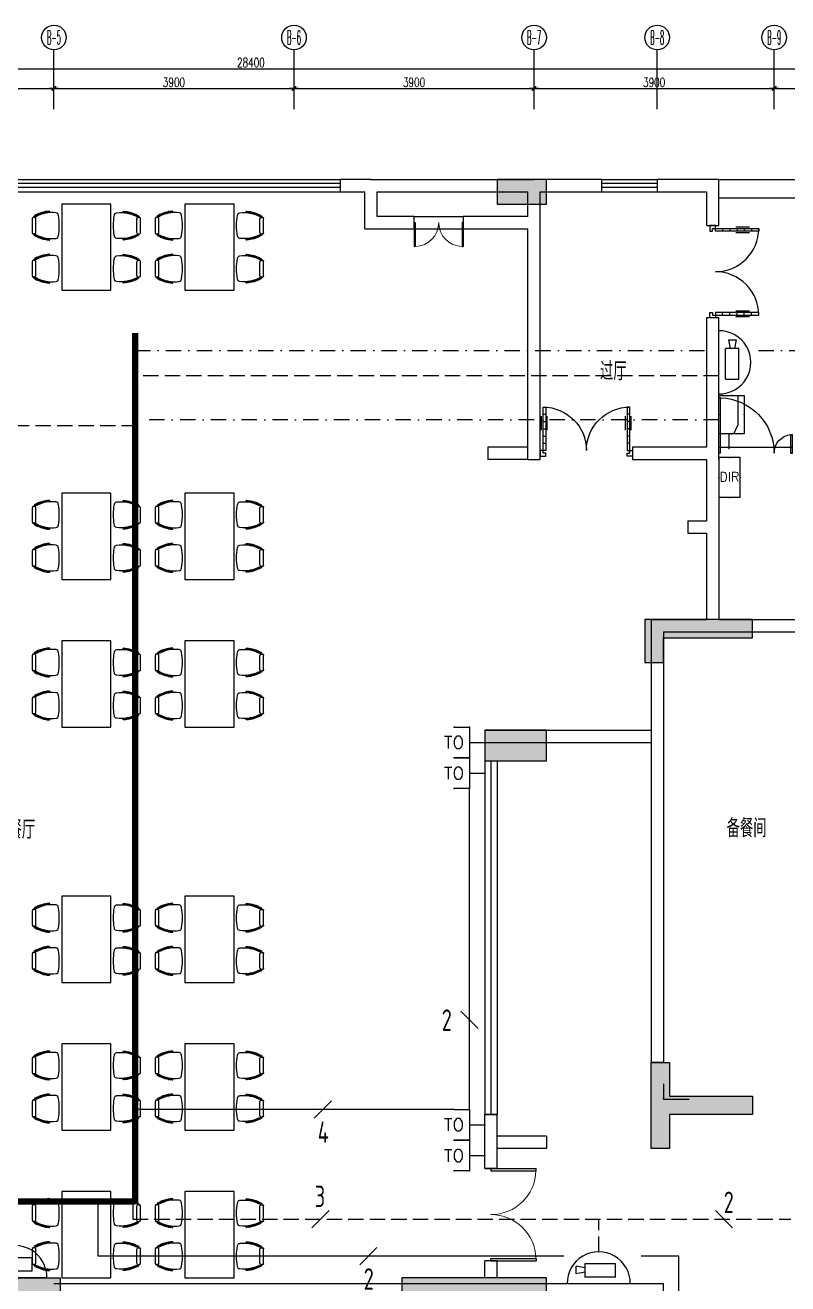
# Model space of a CAD drawing. Extents: x -41969 to 449372, y 65390 to 759577.
# Drawn here: x 76826 to 89214, y 720192 to 740650 of the extents above; entities that cross this region are included whole.
import ezdxf
from ezdxf.enums import TextEntityAlignment as Align

# ---------------------------------------------------------------- set-up
doc = ezdxf.new("R2010")
doc.units = 0
doc.header["$LTSCALE"] = 1000
doc.header["$MEASUREMENT"] = 0
doc.linetypes.add('DASH', pattern=[0.35, 0.25, -0.1])
doc.linetypes.add('DASHDOT', pattern=[1, 0.5, -0.25, 0, -0.25])
for name, color, linetype in [('0-桥架', 120, 'Continuous'), ('02', 3, 'Continuous'), ('AXIS_TEXT', 7, 'Continuous'), ('DIM-照明', 3, 'Continuous'), ('EQUIP-通讯', 241, 'Continuous'), ('IN-door', 2, 'Continuous'), ('IN-furn', 8, 'Continuous'), ('jg新结构柱', 9, 'Continuous'), ('PROMPT', 1, 'Continuous'), ('TEL_TEXT', 7, 'Continuous'), ('WALL', 7, 'Continuous'), ('WINDOW', 2, 'Continuous'), ('WINDOW_TEXT', 7, 'Continuous'), ('WIRE-照明', 120, 'Continuous'), ('安保设备SA', 241, 'Continuous'), ('室外建筑', 8, 'Continuous'), ('标注', 1, 'Continuous')]:
    doc.layers.add(name, color=color, linetype=linetype)
doc.styles.add('_TCH_AXIS', font='COMPLEX', dxfattribs={"bigfont": 'GBCBIG'})
doc.styles.add('_TEL_DIM', font='SIMPLEX', dxfattribs={"width": 0.8, "height": 3.5, "bigfont": 'HZTXT'})
doc.styles.add('COMPLEX', font='complex_.ttf')
doc.styles.add('DIM_FONT', font='SIMPLEX', dxfattribs={"width": 0.7, "bigfont": 'GBCBIG'})
doc.styles.add('SIMPLEX', font='SIMPLEX.SHX')
doc.styles.get("Standard").update_dxf_attribs({"font": 'gbenor.shx', "bigfont": 'gbcbig.shx'})
doc.dimstyles.new('DIMN', dxfattribs={"dimtxt": 300, "dimasz": 1, "dimexe": 250, "dimexo": 0, "dimgap": 150, "dimtad": 1, "dimdec": 0, "dimzin": 0, "dimdsep": 46, "dimtxsty": 'DIM_FONT', "dimblk": '_DIMX', "dimcen": 0.09, "dimclrd": 1, "dimclrt": 7, "dimadec": 0, "dimazin": 0, "dimtfac": 1, "dimtdec": 0, "dimtix": 1, "dimtmove": 2, "dimatfit": 3, "dimldrblk": '_DIMX', "dimfxl": 0, "dimtolj": 1, "dimtzin": 0, "dimarcsym": 0})

# ---------------------------------------------------------------- blocks, each defined once
blk = doc.blocks.new('A$C6BBD7E68')
at = {"color": 8}
for p, q in [((300, 507, 0), (300, 493, 0)), ((313, 512, 0), (313, 494, 0)), ((0, 396, 0), (0, 126, 0)), ((50, 404, 0), (23, 413, 0)), ((51, 405, 0), (51, 404, 0)), ((51, 405, 0), (51, 404, 0)), ((63, 387, 0), (63, 134, 0)), ((50, 117, 0), (23, 108, 0)), ((51, 117, 0), (51, 116, 0)), ((300, 27, 0), (300, 14, 0)), ((313, 26, 0), (313, 9, 0))]:
    blk.add_line(p, q, dxfattribs=at)
at = {"color": 8, "extrusion": (0, 0, -1)}
for centre, major_axis, start_param, end_param in [((355, -121, 0), (-644, 1), 1.069778, 1.488887), ((355, -121, 0), (630, 8), 4.225135, 4.636503), ((355, -121, 0), (617, 1), 4.214421, 4.83256), ((304, 512, 0), (6.36, 6.36), -0.865578, 0.785398), ((423, 447, 0), (-45, 0.2), 1.685047, 3.136993), ((18, 396, 0), (-12.7, 12.7), 5.497787, 7.378639), ((69, 405, 0), (-31.8, 31.8), 5.677885, 6.569295), ((69, 405, 0), (22.3, 22.3), 4.050841, 4.998498), ((45, 387, 0), (12.7, 12.7), -0.475343, 0.785398), ((69, 405, 0), (12.7, 12.7), 3.926991, 4.998498), ((-522, 260, 0), (1008, 1), -0.185513, 0.186583), ((18, 126, 0), (-12.7, 12.7), 3.632868, 5.497787), ((68, 116, 0), (-31.8, 31.8), 4.427088, 5.328563), ((68, 116, 0), (22.3, 22.3), 2.856292, 3.811784), ((355, 641, 0), (644, 8), 1.663707, 2.083625), ((45, 134, 0), (12.7, 12.7), 0.785398, 2.062072), ((69, 116, 0), (-12.7, 12.7), 4.42628, 5.497787), ((355, 641, 0), (-630, 4), -1.48909, -1.076914), ((355, 641, 0), (-617, 1), 4.592219, 5.210358), ((304, 9, 0), (-6.36, 6.36), 2.356194, 4.00717), ((423, 74, 0), (45, 0.2), 0.0046, 1.456546)]:
    blk.add_ellipse(centre, major_axis=major_axis, ratio=1, start_param=start_param, end_param=end_param, dxfattribs=at)
blk = doc.blocks.new('A$C0F0A5708')
at = {"layer": 'IN-furn'}
blk.add_lwpolyline([(0, 477), (1400, 477), (1400, 1277), (0, 1277)], close=True, dxfattribs=at)
at = {"layer": '02', "color": 1, "ltscale": 10, "yscale": 0.8999999999068677, "zscale": 0.8999999999068677, "rotation": 90}
for p, xscale in [((584, 1754, 0), -0.8999999999068677), ((1284, 1754, 0), -0.8999999999068677), ((584, 0, 0), 0.8999999999068677), ((1284, 0, 0), 0.8999999999068677)]:
    blk.add_blockref('A$C6BBD7E68', p, dxfattribs=dict(at, xscale=xscale))
blk = doc.blocks.new('asdsdggf54554')
at = {"layer": 'jg新结构柱'}
h = blk.add_hatch(color=256, dxfattribs=at)
h.paths.add_polyline_path([(-88250, -2243116), (-88771, -2243116), (-88771, -2243366), (-88250, -2243366)])
h.paths.add_polyline_path([(-77521, -2218066), (-77521, -2217666), (-78321, -2217666), (-78321, -2218066)])
h.paths.add_polyline_path([(-86921, -2218066), (-86921, -2217666), (-87721, -2217666), (-87721, -2218066)])
h.paths.add_polyline_path([(-86971, -2243366), (-87550, -2243366), (-87550, -2243116), (-87221, -2243116), (-87221, -2240916), (-86971, -2240916)])
h.paths.add_polyline_path([(-86921, -2235516), (-89271, -2235516), (-89271, -2235816), (-87221, -2235816), (-87221, -2237016), (-86921, -2237016)])
h.paths.add_polyline_path([(-85221, -2240666), (-85221, -2240016), (-84971, -2240016), (-84971, -2240416), (-83121, -2240416), (-83121, -2240666)])
h.paths.add_polyline_path([(-77521, -2240666), (-77521, -2240016), (-77771, -2240016), (-77771, -2240416), (-79171, -2240416), (-79171, -2240666)])
h.paths.add_polyline_path([(-77521, -2224816), (-77521, -2225466), (-77821, -2225466), (-77821, -2225116), (-79171, -2225116), (-79171, -2224816)])
h.paths.add_polyline_path([(-85321, -2224816), (-85321, -2225516), (-85021, -2225516), (-85021, -2225116), (-83571, -2225116), (-83571, -2224816)])
h.paths.add_polyline_path([(-83571, -2232566), (-83571, -2232866), (-84921, -2232866), (-84921, -2233416), (-85221, -2233416), (-85221, -2232016), (-84921, -2232016), (-84921, -2232566)])
h.paths.add_polyline_path([(-79171, -2232566), (-79171, -2232866), (-77821, -2232866), (-77821, -2233416), (-77521, -2233416), (-77521, -2232016), (-77821, -2232016), (-77821, -2232566)])
h.paths.add_polyline_path([(-76121, -2243116), (-76721, -2243116), (-76721, -2243366), (-76371, -2243366), (-76371, -2244766), (-76121, -2244766)])
h.paths.add_polyline_path([(-79221, -2244766), (-79421, -2244766), (-79421, -2243366), (-79821, -2243366), (-79821, -2243116), (-78821, -2243116), (-78821, -2243366), (-79221, -2243366)])
h.paths.add_polyline_path([(-76371, -2252166), (-76121, -2252166), (-76121, -2251916), (-76121, -2250466), (-76371, -2250466)])
h.paths.add_polyline_path([(-83096, -2245116), (-83346, -2245116), (-83346, -2245366), (-83346, -2247366), (-83096, -2247366)])
h.paths.add_polyline_path([(-79221, -2251166), (-79421, -2251166), (-79421, -2252566), (-79821, -2252566), (-79821, -2252816), (-78821, -2252816), (-78821, -2252566), (-79221, -2252566)])
h.paths.add_polyline_path([(-83121, -2251166), (-83321, -2251166), (-83321, -2252516), (-83721, -2252516), (-83721, -2252816), (-82721, -2252816), (-82721, -2252516), (-83121, -2252516)])
h.paths.add_polyline_path([(-95021, -2243416), (-95021, -2242116), (-94721, -2242116), (-94721, -2243116), (-93371, -2243116), (-93371, -2243416)])
h.paths.add_polyline_path([(-97021, -2235516), (-94821, -2235516), (-94821, -2235816), (-96721, -2235816), (-96721, -2237266), (-97021, -2237266)])
h.paths.add_polyline_path([(-96771, -2243365), (-97421, -2243365), (-97421, -2243115), (-97021, -2243115), (-97021, -2241665), (-96771, -2241665)])
h.paths.add_polyline_path([(-91171, -2247015), (-90871, -2247015), (-90871, -2245415), (-90521, -2245415), (-90521, -2245115), (-91521, -2245115), (-91521, -2245415), (-91171, -2245415)])
h.paths.add_polyline_path([(-90871, -2251166), (-91171, -2251166), (-91171, -2252516), (-91721, -2252516), (-91721, -2252816), (-90321, -2252816), (-90321, -2252516), (-90871, -2252516)])
h.paths.add_polyline_path([(-98946, -2245116), (-98696, -2245116), (-98696, -2245366), (-98696, -2247366), (-98946, -2247366)])
h.paths.add_polyline_path([(-105671, -2252166), (-105921, -2252166), (-105921, -2251916), (-105921, -2250466), (-105671, -2250466)])
h.paths.add_polyline_path([(-98721, -2251166), (-98921, -2251166), (-98921, -2252516), (-99321, -2252516), (-99321, -2252816), (-98321, -2252816), (-98321, -2252516), (-98721, -2252516)])
h.paths.add_polyline_path([(-102621, -2251166), (-102821, -2251166), (-102821, -2252566), (-103221, -2252566), (-103221, -2252816), (-102221, -2252816), (-102221, -2252566), (-102621, -2252566)])
h.paths.add_polyline_path([(-105921, -2243116), (-105321, -2243116), (-105321, -2243366), (-105671, -2243366), (-105671, -2244766), (-105921, -2244766)])
h.paths.add_polyline_path([(-102821, -2244765), (-102621, -2244765), (-102621, -2243365), (-102221, -2243365), (-102221, -2243115), (-103221, -2243115), (-103221, -2243365), (-102821, -2243365)])
h.paths.add_polyline_path([(-105121, -2236016), (-105121, -2235616), (-105921, -2235616), (-105921, -2236016)])
h.paths.add_polyline_path([(-96221, -2218066), (-96221, -2217666), (-97021, -2217666), (-97021, -2218066)])
h.paths.add_polyline_path([(-105121, -2218066), (-105121, -2217666), (-105921, -2217666), (-105921, -2218066)])
h = blk.add_hatch(color=256, dxfattribs=at)
h.paths.add_polyline_path([(-104921, -2226616), (-105921, -2226616), (-105921, -2227116), (-104921, -2227116)])
h.paths.add_polyline_path([(-96221, -2226666), (-97021, -2226666), (-97021, -2227066), (-96221, -2227066)])
h.paths.add_polyline_path([(-86921, -2226616), (-87921, -2226616), (-87921, -2227116), (-86921, -2227116)])
for points in [[(-86921, -2218066), (-86921, -2217666), (-87721, -2217666), (-87721, -2218066)], [(-85321, -2224816), (-85321, -2225516), (-85021, -2225516), (-85021, -2225116), (-83571, -2225116), (-83571, -2224816)], [(-86921, -2227116), (-86921, -2226616), (-87921, -2226616), (-87921, -2227116)], [(-83571, -2232566), (-83571, -2232866), (-84921, -2232866), (-84921, -2233416), (-85221, -2233416), (-85221, -2232016), (-84921, -2232016), (-84921, -2232566)], [(-97021, -2235516), (-94821, -2235516), (-94821, -2235816), (-96721, -2235816), (-96721, -2237266), (-97021, -2237266)], [(-86921, -2235516), (-89271, -2235516), (-89271, -2235816), (-87221, -2235816), (-87221, -2237016), (-86921, -2237016)]]:
    blk.add_lwpolyline(points, close=True, dxfattribs=at)
blk = doc.blocks.new('_AXISO')
blk.add_circle((0, 0), 0.5)
at = {"layer": 'AXIS_TEXT', "style": 'COMPLEX', "width": 1.041667}
blk.add_attdef('A', text='', height=0.56, dxfattribs=at).set_placement((-0.25, -0.28), (0.25, -0.28), align=Align.FIT)
blk = doc.blocks.new('_DIMX')
blk.add_line((-150, 0), (150, 0))
at = {"const_width": 50}
blk.add_lwpolyline([(-70, -70), (70, 70)], dxfattribs=at)
blk = doc.blocks.new('*D67')
at = {"layer": 'Defpoints', "color": 0}
for p in [(97079, -2131215), (93179, -2131549), (97079, -2131549)]:
    blk.add_point(p, dxfattribs=at)
at = {"layer": '标注', "color": 0, "lineweight": -2}
for p, q in [((93179, -2131549), (93179, -2131090)), ((97079, -2131549), (97079, -2131090))]:
    blk.add_line(p, q, dxfattribs=at)
at = {"layer": '标注', "color": 1, "lineweight": -2}
blk.add_line((93180, -2131215), (97079, -2131215), dxfattribs=at)
at = {"layer": '标注', "color": 1, "lineweight": -2, "xscale": 0.5, "yscale": 0.5, "zscale": 0.5, "rotation": 180}
blk.add_blockref('_DIMX', (93179, -2131215), dxfattribs=at)
at = {"layer": '标注', "color": 1, "lineweight": -2, "xscale": 0.5, "yscale": 0.5, "zscale": 0.5}
blk.add_blockref('_DIMX', (97079, -2131215), dxfattribs=at)
at = {"layer": '标注', "color": 7, "insert": (95129, -2131115), "char_height": 150, "attachment_point": 5, "style": 'DIM_FONT'}
blk.add_mtext('\\A1;3900', dxfattribs=at)
blk = doc.blocks.new('*D68')
at = {"layer": 'Defpoints', "color": 0}
for p in [(100979, -2131215), (97079, -2131549), (100979, -2131549)]:
    blk.add_point(p, dxfattribs=at)
at = {"layer": '标注', "color": 0, "lineweight": -2}
for p, q in [((97079, -2131549), (97079, -2131090)), ((100979, -2131549), (100979, -2131090))]:
    blk.add_line(p, q, dxfattribs=at)
at = {"layer": '标注', "color": 1, "lineweight": -2}
blk.add_line((97080, -2131215), (100979, -2131215), dxfattribs=at)
at = {"layer": '标注', "color": 1, "lineweight": -2, "xscale": 0.5, "yscale": 0.5, "zscale": 0.5, "rotation": 180}
blk.add_blockref('_DIMX', (97079, -2131215), dxfattribs=at)
at = {"layer": '标注', "color": 1, "lineweight": -2, "xscale": 0.5, "yscale": 0.5, "zscale": 0.5}
blk.add_blockref('_DIMX', (100979, -2131215), dxfattribs=at)
at = {"layer": '标注', "color": 7, "insert": (99029, -2131115), "char_height": 150, "attachment_point": 5, "style": 'DIM_FONT'}
blk.add_mtext('\\A1;3900', dxfattribs=at)
blk = doc.blocks.new('*D69')
at = {"layer": 'Defpoints', "color": 0}
for p in [(104879, -2131215), (100979, -2131549), (104879, -2131549)]:
    blk.add_point(p, dxfattribs=at)
at = {"layer": '标注', "color": 0, "lineweight": -2}
for p, q in [((100979, -2131549), (100979, -2131090)), ((104879, -2131549), (104879, -2131090))]:
    blk.add_line(p, q, dxfattribs=at)
at = {"layer": '标注', "color": 1, "lineweight": -2}
blk.add_line((100980, -2131215), (104879, -2131215), dxfattribs=at)
at = {"layer": '标注', "color": 1, "lineweight": -2, "xscale": 0.5, "yscale": 0.5, "zscale": 0.5, "rotation": 180}
blk.add_blockref('_DIMX', (100979, -2131215), dxfattribs=at)
at = {"layer": '标注', "color": 1, "lineweight": -2, "xscale": 0.5, "yscale": 0.5, "zscale": 0.5}
blk.add_blockref('_DIMX', (104879, -2131215), dxfattribs=at)
at = {"layer": '标注', "color": 7, "insert": (102929, -2131115), "char_height": 150, "attachment_point": 5, "style": 'DIM_FONT'}
blk.add_mtext('\\A1;3900', dxfattribs=at)
blk = doc.blocks.new('*D70')
at = {"layer": 'Defpoints', "color": 0}
for p in [(108779, -2131215), (104879, -2131549), (108779, -2131549)]:
    blk.add_point(p, dxfattribs=at)
at = {"layer": '标注', "color": 0, "lineweight": -2}
for p, q in [((104879, -2131549), (104879, -2131090)), ((108779, -2131549), (108779, -2131090))]:
    blk.add_line(p, q, dxfattribs=at)
at = {"layer": '标注', "color": 1, "lineweight": -2}
blk.add_line((104880, -2131215), (108779, -2131215), dxfattribs=at)
at = {"layer": '标注', "color": 1, "lineweight": -2, "xscale": 0.5, "yscale": 0.5, "zscale": 0.5, "rotation": 180}
blk.add_blockref('_DIMX', (104879, -2131215), dxfattribs=at)
at = {"layer": '标注', "color": 1, "lineweight": -2, "xscale": 0.5, "yscale": 0.5, "zscale": 0.5}
blk.add_blockref('_DIMX', (108779, -2131215), dxfattribs=at)
at = {"layer": '标注', "color": 7, "insert": (106829, -2131115), "char_height": 150, "attachment_point": 5, "style": 'DIM_FONT'}
blk.add_mtext('\\A1;3900', dxfattribs=at)
blk = doc.blocks.new('*D71')
at = {"layer": 'Defpoints', "color": 0}
for p in [(112679, -2131215), (108779, -2131549), (112679, -2131549)]:
    blk.add_point(p, dxfattribs=at)
at = {"layer": '标注', "color": 0, "lineweight": -2}
for p, q in [((108779, -2131549), (108779, -2131090)), ((112679, -2131549), (112679, -2131090))]:
    blk.add_line(p, q, dxfattribs=at)
at = {"layer": '标注', "color": 1, "lineweight": -2}
blk.add_line((108780, -2131215), (112679, -2131215), dxfattribs=at)
at = {"layer": '标注', "color": 1, "lineweight": -2, "xscale": 0.5, "yscale": 0.5, "zscale": 0.5, "rotation": 180}
blk.add_blockref('_DIMX', (108779, -2131215), dxfattribs=at)
at = {"layer": '标注', "color": 1, "lineweight": -2, "xscale": 0.5, "yscale": 0.5, "zscale": 0.5}
blk.add_blockref('_DIMX', (112679, -2131215), dxfattribs=at)
at = {"layer": '标注', "color": 7, "insert": (110729, -2131115), "char_height": 150, "attachment_point": 5, "style": 'DIM_FONT'}
blk.add_mtext('\\A1;3900', dxfattribs=at)
blk = doc.blocks.new('*D74')
at = {"layer": 'Defpoints', "color": 0}
for p in [(114479, -2130894), (86079, -2131549), (114479, -2131549)]:
    blk.add_point(p, dxfattribs=at)
at = {"layer": '标注', "color": 0, "lineweight": -2}
for p, q in [((86079, -2131549), (86079, -2130769)), ((114479, -2131549), (114479, -2130769))]:
    blk.add_line(p, q, dxfattribs=at)
at = {"layer": '标注', "color": 1, "lineweight": -2}
blk.add_line((86080, -2130894), (114479, -2130894), dxfattribs=at)
at = {"layer": '标注', "color": 1, "lineweight": -2, "xscale": 0.5, "yscale": 0.5, "zscale": 0.5, "rotation": 180}
blk.add_blockref('_DIMX', (86079, -2130894), dxfattribs=at)
at = {"layer": '标注', "color": 1, "lineweight": -2, "xscale": 0.5, "yscale": 0.5, "zscale": 0.5}
blk.add_blockref('_DIMX', (114479, -2130894), dxfattribs=at)
at = {"layer": '标注', "color": 7, "insert": (100279, -2130794), "char_height": 150, "attachment_point": 5, "style": 'DIM_FONT'}
blk.add_mtext('\\A1;28400', dxfattribs=at)
blk = doc.blocks.new('$DorLib2D$00000002')
for p, q in [((-0.5, 0), (-0.5, 0.4875)), ((-0.475, 0.4875), (-0.5, 0.4875)), ((-0.475, 0), (-0.475, 0.4875)), ((0.475, 0), (0.475, 0.4875)), ((0.475, 0.4875), (0.5, 0.4875)), ((0.5, 0), (0.5, 0.4875)), ((-0.5, 0), (-0.475, 0)), ((0.5, 0), (0.475, 0))]:
    blk.add_line(p, q)
at = {"lineweight": 13}
for centre, start, end in [((-0.4875, 0), 0, 88.53072), ((0.4875, 0), 91.46928, 180)]:
    blk.add_arc(centre, 0.4875, start, end, dxfattribs=at)
blk = doc.blocks.new('_wblk')
for p, q in [((-0.5, 0.5), (0.5, 0.5)), ((0.5, 0.1667), (-0.5, 0.1667)), ((0.5, -0.1667), (-0.5, -0.1667)), ((-0.5, -0.5), (0.5, -0.5))]:
    blk.add_line(p, q)
at = {"layer": 'WINDOW_TEXT', "style": 'SIMPLEX', "flags": 9}
blk.add_attdef('A', text='', height=1, dxfattribs=at).set_placement((0, 1.5), align=Align.MIDDLE)
blk = doc.blocks.new('_A21XRC')
for p, q in [((-0.47, -0.108334), (-0.44, -0.108334)), ((0.47, -0.108334), (0.44, -0.108334)), ((-0.485, -0.25), (-0.485, -0.4)), ((-0.47, -0.186667), (-0.44, -0.186667)), ((-0.47, -0.265), (-0.44, -0.265)), ((-0.425, -0.25), (-0.425, -0.4)), ((0.425, -0.25), (0.425, -0.4)), ((0.47, -0.186667), (0.44, -0.186667)), ((0.47, -0.265), (0.44, -0.265)), ((0.485, -0.25), (0.485, -0.4)), ((-0.47, -0.343333), (-0.44, -0.343333)), ((0.47, -0.343333), (0.44, -0.343333)), ((-0.47, -0.421666), (-0.44, -0.421666)), ((0.47, -0.421666), (0.44, -0.421666))]:
    blk.add_line(p, q)
for points in [[(-0.5, -0.03), (-0.5, 0.03), (-0.44, 0.03), (-0.44, 0), (-0.47, 0), (-0.47, -0.03)], [(0.5, -0.03), (0.5, 0.03), (0.44, 0.03), (0.44, 0), (0.47, 0), (0.47, -0.03)], [(-0.47, -0.03), (-0.47, -0.5), (-0.44, -0.5), (-0.44, -0.03)], [(0.47, -0.03), (0.47, -0.5), (0.44, -0.5), (0.44, -0.03)]]:
    blk.add_lwpolyline(points, close=True)
for centre, start, end in [((-0.47, -0.03), 270, 0), ((0.47, -0.03), 180, 270)]:
    blk.add_arc(centre, 0.47, start, end)
blk = doc.blocks.new('$DorLib2D$00000225')
at = {"color": 0}
for p, q in [((0.475, -0.001), (0.475, 0.752)), ((0.475, 0.752), (0.5, 0.752)), ((0.5, -0.001), (0.5, 0.752)), ((-0.5, 0), (-0.5, 0.252)), ((-0.475, 0.252), (-0.5, 0.252)), ((-0.475, 0), (-0.475, 0.252)), ((-0.475, 0), (-0.5, 0)), ((0.475, -0.001), (0.5, -0.001))]:
    blk.add_line(p, q, dxfattribs=at)
for centre, radius, start, end in [((0.505, -0.002), 0.755, 92.2493, 179.7238), ((-0.501, 0.003), 0.251, 359.7899, 84.0974)]:
    blk.add_arc(centre, radius, start, end, dxfattribs=at)
blk = doc.blocks.new('$equip$00001847')
for p, q in [((-0.5, 0.499), (-0.5, 0.999)), ((0.5, 0.999), (0.5, 0.499)), ((0.5, 0.499), (-0.5, 0.499)), ((0, 0.5), (0, 0))]:
    blk.add_line(p, q)
for p in [(-0.5, 0.999), (0.5, 0.999), (-0.5, 0.499), (0.5, 0.499), (0, 0)]:
    blk.add_point(p)
at = {"color": 7, "style": '_TEL_DIM'}
blk.add_attdef('$TEXT$', text='', height=0.4, dxfattribs=at).set_placement((0, 0.999), align=Align.MIDDLE_CENTER)
at = {"color": 7, "style": '_TEL_DIM', "flags": 1}
blk.add_attdef('A', text='', height=0.00002, dxfattribs=at).set_placement((0, 0), align=Align.MIDDLE_CENTER)
blk = doc.blocks.new('A$C59FF3FA0')
at = {"layer": '安保设备SA'}
for p, q in [((0, 724), (1426, 724)), ((334, 575), (334, 273)), ((334, 575), (1024, 575)), ((1024, 273), (1024, 575)), ((1024, 461), (1224, 500)), ((1024, 361), (1224, 322)), ((1224, 500), (1224, 322)), ((334, 273), (1024, 273))]:
    blk.add_line(p, q, dxfattribs=at)
blk.add_ellipse((713, 713), major_axis=(-713, 11), ratio=1, start_param=0.00047, end_param=3.17192, dxfattribs=at)
blk = doc.blocks.new('$equip$00001889')
for p, q in [((-0.65, 0.35), (-0.65, -0.35)), ((0.65, 0.35), (-0.65, 0.35)), ((0.65, 0.35), (0.65, -0.35)), ((-0.65, -0.35), (0.65, -0.35))]:
    blk.add_line(p, q)
for p in [(-0.65, 0), (0, 0.35), (0.65, 0), (0, -0.35)]:
    blk.add_point(p)
at = {"color": 7, "style": '_TEL_DIM'}
blk.add_attdef('$TEXT$', text='', height=0.3, dxfattribs=at).set_placement((-0.02, -0.003), align=Align.MIDDLE_CENTER)
at = {"color": 7, "style": '_TEL_DIM', "flags": 1}
blk.add_attdef('A', text='', height=0.00002, dxfattribs=at).set_placement((0, 0), align=Align.MIDDLE_CENTER)
blk = doc.blocks.new('$TelecSys$00000095')
blk.add_line((0.4, 0.4), (-0.4, -0.4))
at = {"width": 0.8}
blk.add_attdef('N', text='', height=1, dxfattribs=at).set_placement((-0.017, 1.056), align=Align.MIDDLE)
blk = doc.blocks.new('$equip$00001876')
at = {"color": 0, "linetype": 'Continuous'}
blk.add_lwpolyline([(-0.625, 0.415), (0.625, 0.415), (0.625, -0.415), (-0.625, -0.415)], close=True, dxfattribs=at)
blk.add_lwpolyline([(0.625, 0.075), (0.325, 0.215), (-0.625, 0.215)], dxfattribs=at)
for p in [(0, 0.415), (-0.625, 0), (0.625, 0), (0, -0.415)]:
    blk.add_point(p)
at = {"layer": 'TEL_TEXT', "style": '_TEL_DIM', "flags": 1}
blk.add_attdef('A', text='', height=0.00002, dxfattribs=at).set_placement((0, 0), align=Align.MIDDLE_CENTER)
blk = doc.blocks.new('A$C1C350876')
at = {"layer": '标注', "color": 1}
for p, q in [((-2775.4, 25529.8), (-2775.4, 26492.7)), ((1124.6, 25529.8), (1124.6, 26492.7)), ((5024.6, 25529.8), (5024.6, 26492.7)), ((7024.6, 25529.8), (7024.6, 26492.7)), ((8924.6, 25529.8), (8924.6, 26492.7))]:
    blk.add_line(p, q, dxfattribs=at)
ref = blk.add_blockref('_AXISO', (-2775.4, 26692.7), dxfattribs=dict(at, xscale=400, yscale=400, zscale=400))
ref.add_attrib('A', 'B-5', dxfattribs={"layer": 'AXIS_TEXT', "height": 226.27, "style": '_TCH_AXIS', "width": 0.33871}).set_placement((-2888.5, 26579.6), (-2662.2, 26579.6), align=Align.FIT)
ref = blk.add_blockref('_AXISO', (1124.6, 26692.7), dxfattribs=dict(at, xscale=400, yscale=400, zscale=400))
ref.add_attrib('A', 'B-6', dxfattribs={"layer": 'AXIS_TEXT', "height": 226.27, "style": '_TCH_AXIS', "width": 0.33871}).set_placement((1011.5, 26579.6), (1237.8, 26579.6), align=Align.FIT)
ref = blk.add_blockref('_AXISO', (5024.6, 26692.7), dxfattribs=dict(at, xscale=400, yscale=400, zscale=400))
ref.add_attrib('A', 'B-7', dxfattribs={"layer": 'AXIS_TEXT', "height": 226.27, "style": '_TCH_AXIS', "width": 0.33871}).set_placement((4911.5, 26579.6), (5137.8, 26579.6), align=Align.FIT)
ref = blk.add_blockref('_AXISO', (7024.6, 26692.7), dxfattribs=dict(at, xscale=400, yscale=400, zscale=400))
ref.add_attrib('A', 'B-8', dxfattribs={"layer": 'AXIS_TEXT', "height": 226.27, "style": '_TCH_AXIS', "width": 0.33871}).set_placement((6911.5, 26579.6), (7137.8, 26579.6), align=Align.FIT)
ref = blk.add_blockref('_AXISO', (8924.6, 26692.7), dxfattribs=dict(at, xscale=400, yscale=400, zscale=400))
ref.add_attrib('A', 'B-9', dxfattribs={"layer": 'AXIS_TEXT', "height": 226.27, "style": '_TCH_AXIS', "width": 0.33871}).set_placement((8811.5, 26579.6), (9037.8, 26579.6), align=Align.FIT)
for p1, p2, distance, picture, middle in [((-13775.4, 25529.8), (14624.6, 25529.8), 654.9, '*D74', (424.6, 26284.7)), ((-6675.4, 25529.8), (-2775.4, 25529.8), 333.8, '*D67', (-4725.4, 25963.6)), ((-2775.4, 25529.8), (1124.6, 25529.8), 333.8, '*D68', (-825.4, 25963.6)), ((1124.6, 25529.8), (5024.6, 25529.8), 333.8, '*D69', (3074.6, 25963.6)), ((5024.6, 25529.8), (8924.6, 25529.8), 333.8, '*D70', (6974.6, 25963.6)), ((8924.6, 25529.8), (12824.6, 25529.8), 333.8, '*D71', (10874.6, 25963.6))]:
    dim = blk.add_aligned_dim(p1=p1, p2=p2, distance=distance, dimstyle='DIMN', override={"dimscale": 0.5, "dimgap": 50}, dxfattribs=at)
    dim.commit()
    dim.dimension.update_dxf_attribs({"geometry": picture, "text_midpoint": middle, "insert": (-99854.4, 2157078.9)})

msp = doc.modelspace()

# ---------------------------------------------------------------- linework, layer by layer
at = {"layer": '0-桥架', "const_width": 100}
for points in [[(78610.9, 721510), (78610.9, 735644)], [(78610.9, 721529.1), (72774.5, 721529.1)]]:
    msp.add_lwpolyline(points, dxfattribs=at)
at = {"layer": 'IN-door'}
msp.add_line((88092.3, 733792.2), (89292.3, 733792.2), dxfattribs=at)
at = {"layer": 'jg新结构柱'}
msp.add_lwpolyline([(85292.3, 728692.2), (85292.3, 729192.2), (84292.3, 729192.2), (84292.3, 728692.2)], close=True, dxfattribs=at)
at = {"layer": 'PROMPT'}
msp.add_line((85092.3, 738042.2), (85092.3, 738042.2), dxfattribs=at)
msp.add_line((85092.3, 738042.2), (85092.3, 738042.2), dxfattribs=at)
msp.add_lwpolyline([(85092.3, 738042.2), (85092.3, 738042.2), (85092.3, 738042.2), (85092.3, 738042.2)], close=True, dxfattribs=at)
at = {"layer": 'WALL'}
for p, q in [((82442.3, 738142.2), (81942.3, 738142.2)), ((81942.3, 738142.2), (81942.3, 737942.2)), ((82436.1, 738142.2), (85092.3, 738142.2)), ((86192.3, 738142.2), (85092.3, 738142.2)), ((86192.3, 737942.2), (86192.3, 738142.2)), ((88092.3, 738142.2), (87092.3, 738142.2)), ((87092.3, 738142.2), (87092.3, 737942.2)), ((88092.3, 737392.1), (88092.3, 738142.2)), ((81942.3, 737942.2), (82342.3, 737942.2)), ((82342.3, 737342.2), (82342.3, 737942.2)), ((82542.3, 737542.2), (82542.3, 737942.2)), ((82542.3, 737942.2), (84992.3, 737942.2)), ((84992.3, 737542.2), (84992.3, 737942.2)), ((85192.3, 737942.2), (86192.3, 737942.2)), ((85192.3, 737442.2), (85192.3, 737942.2)), ((87092.3, 737942.2), (87892.3, 737942.2)), ((87892.3, 737942.2), (87892.3, 737392.1)), ((83142.6, 737542.2), (82542.3, 737542.2)), ((83142.6, 737342.2), (83142.6, 737542.2)), ((84992.3, 737542.2), (83942.6, 737542.2)), ((83942.6, 737542.2), (83942.6, 737342.2)), ((82342.3, 737342.2), (83142.6, 737342.2)), ((83942.6, 737342.2), (84992.3, 737342.2)), ((84992.3, 733592.2), (84992.3, 737342.2)), ((85192.3, 733792.2), (85192.3, 737442.2)), ((87892.3, 737392.1), (88092.3, 737392.1)), ((88092.3, 735892.1), (87892.3, 735892.1)), ((87892.3, 735892.1), (87892.3, 733792.2)), ((88092.3, 733792.2), (88092.3, 735892.1)), ((84342.3, 733792.2), (84342.3, 733592.2)), ((84992.3, 733792.2), (84342.3, 733792.2)), ((85192.3, 733592.2), (85192.3, 733792.2)), ((87892.3, 733792.2), (86692.3, 733792.2)), ((86692.3, 733792.2), (86692.3, 733592.2)), ((88092.3, 733592.2), (88092.3, 733792.2)), ((84992.3, 733592.2), (84342.3, 733592.2)), ((84992.3, 733592.2), (85192.3, 733592.2)), ((86692.3, 733592.2), (87892.3, 733592.2)), ((87892.3, 733592.2), (87892.3, 732592.2)), ((88092.3, 733592.2), (88092.3, 732492.2)), ((87592.3, 732592.2), (87892.3, 732592.2)), ((87592.3, 732592.2), (87592.3, 732392.2)), ((87592.3, 732392.2), (87892.3, 732392.2)), ((87892.3, 732392.2), (87892.3, 730992.2)), ((88092.3, 732492.2), (88092.3, 730992.2)), ((86992.3, 730992.2), (86992.3, 723792.2)), ((86992.3, 730992.2), (87892.3, 730992.2)), ((88092.3, 730992.2), (93742.3, 730992.2)), ((87192.3, 730792.2), (87192.3, 723792.2)), ((87192.3, 730792.2), (87992.3, 730792.2)), ((87992.3, 730792.2), (93642.3, 730792.2)), ((84292.3, 729192.2), (86992.3, 729192.2)), ((84292.3, 728992.2), (86992.3, 728992.2)), ((87192.3, 723792.2), (86992.3, 723792.2)), ((87192.3, 723442.2), (87192.3, 723192.2)), ((87192.3, 723192.2), (87192.3, 723217.2)), ((87192.3, 723192.2), (87612.3, 723192.2)), ((84292.3, 722067.2), (84292.3, 722942.2)), ((84492.3, 722942.2), (84292.3, 722942.2)), ((84492.3, 722067.2), (84492.3, 722942.2)), ((85292.3, 722592.2), (84492.3, 722592.2)), ((85292.3, 722592.2), (85292.3, 722392.2)), ((85292.3, 722392.2), (84492.3, 722392.2)), ((84492.3, 722067.2), (84292.3, 722067.2)), ((84292.3, 722067.2), (84492.3, 722067.2)), ((84492.3, 720567.2), (84292.3, 720567.2)), ((84292.3, 720292.2), (84292.3, 720567.2)), ((84492.3, 720292.2), (84492.3, 720567.2)), ((85092.3, 720192.2), (77292.3, 720192.2)), ((87192.3, 720192.2), (85092.3, 720192.2)), ((87192.3, 715392.2), (87192.3, 720192.2))]:
    msp.add_line(p, q, dxfattribs=at)
at = {"layer": 'WALL', "color": 2}
for p, q in [((84292.3, 728692.2), (84292.3, 722942.2)), ((84392.3, 728692.2), (84392.3, 722942.2)), ((84492.3, 728692.2), (84492.3, 722942.2)), ((84292.3, 722942.2), (84492.3, 722942.2))]:
    msp.add_line(p, q, dxfattribs=at)
at = {"layer": 'WINDOW'}
for p, q in [((83142.6, 737542.2), (83942.6, 737542.2)), ((83142.6, 737342.2), (83942.6, 737342.2))]:
    msp.add_line(p, q, dxfattribs=at)
at = {"layer": 'WIRE-照明', "linetype": 'DASHDOT', "ltscale": 0.5}
for p, q in [((78610.9, 735364.2), (87982.5, 735364.2)), ((88738.2, 735364.2), (90781.1, 735364.2)), ((88092.3, 734237.1), (78639, 734237.1)), ((88257.8, 734006.9), (88257.8, 733623.9))]:
    msp.add_line(p, q, dxfattribs=at)
at = {"layer": 'WIRE-照明', "linetype": 'DASH'}
for p, q in [((88092.3, 734952.9), (78587.1, 734952.9)), ((75592.3, 734143.9), (78618.6, 734143.9)), ((78573.2, 721245), (89261.1, 721245)), ((86142.3, 720712.9), (86142.3, 721245))]:
    msp.add_line(p, q, dxfattribs=at)
at = {"layer": 'WIRE-照明', "linetype": 'Continuous'}
msp.add_line((84042.8, 723027.3), (84042.8, 728242.2), dxfattribs=at)
at = {"layer": 'WIRE-照明'}
for p, q in [((78259.7, 723027.3), (78256.9, 723027.3)), ((83792.8, 723027.3), (78610.9, 723027.3)), ((78010.4, 720640.3), (78010.4, 721535.1)), ((78573.2, 721531.1), (78573.2, 721245)), ((85574.3, 720640.3), (78010.4, 720640.3)), ((87441.8, 720640.3), (86830.3, 720640.3)), ((87441.8, 718364.8), (87441.8, 720640.3))]:
    msp.add_line(p, q, dxfattribs=at)
at = {"layer": '室外建筑'}
for p, q in [((88092.3, 738142.2), (90892.3, 738142.2)), ((88092.3, 737842.2), (90892.3, 737842.2))]:
    msp.add_line(p, q, dxfattribs=at)

# ---------------------------------------------------------------- block references
at = {"layer": 'DIM-照明'}
ref = msp.add_blockref('$TelecSys$00000095', (84042.8, 724484.6), dxfattribs=dict(at, xscale=350, yscale=350, zscale=350, rotation=90.000000480256))
ref.add_attrib('N', '2', dxfattribs={"layer": '0', "color": 7, "height": 350, "width": 0.8}).set_placement((83673.3, 724478.5), align=Align.MIDDLE)
ref = msp.add_blockref('$TelecSys$00000095', (81661.5, 723027.3), dxfattribs=dict(at, xscale=350, yscale=350, zscale=350, rotation=180))
ref.add_attrib('N', '4', dxfattribs={"layer": '0', "color": 7, "height": 350, "width": 0.8}).set_placement((81667.6, 722657.9), align=Align.MIDDLE)
ref = msp.add_blockref('$TelecSys$00000095', (81621.1, 721245), dxfattribs=dict(at, xscale=350, yscale=350, zscale=350))
ref.add_attrib('N', '3', dxfattribs={"layer": '0', "color": 7, "height": 350, "width": 0.8}).set_placement((81615, 721614.4), align=Align.MIDDLE)
ref = msp.add_blockref('$TelecSys$00000095', (88176.5, 721245), dxfattribs=dict(at, xscale=350, yscale=350, zscale=350, rotation=90))
ref.add_attrib('N', '2', dxfattribs={"layer": '0', "color": 7, "height": 350, "width": 0.8}).set_placement((88253.9, 721516.6), align=Align.MIDDLE)
ref = msp.add_blockref('$TelecSys$00000095', (82400.1, 720640.3), dxfattribs=dict(at, xscale=350, yscale=350, zscale=350, rotation=180))
ref.add_attrib('N', '2', dxfattribs={"layer": '0', "color": 7, "height": 350, "width": 0.8}).set_placement((82406.2, 720270.9), align=Align.MIDDLE)
at = {"layer": 'EQUIP-通讯', "xscale": 500.0000000000033, "yscale": 500.0000000000001, "zscale": 500, "rotation": 269.9999932851636}
msp.add_blockref('$equip$00001876', (88299.8, 734319.4), dxfattribs=at)
at = {"layer": 'EQUIP-通讯'}
ref = msp.add_blockref('$equip$00001889', (88266.8, 733298.9), dxfattribs=dict(at, xscale=500.0000000000027, yscale=500, zscale=500, rotation=269.9999940645789))
ref.add_attrib('$TEXT$', 'DIR', dxfattribs={"layer": '0', "color": 7, "height": 150, "style": '_TEL_DIM'}).set_placement((88265.2, 733308.9), align=Align.MIDDLE_CENTER)
ref = msp.add_blockref('$equip$00001847', (84292.3, 728992.2), dxfattribs=dict(at, xscale=500.0000000000004, yscale=500, zscale=500, rotation=89.99999749552171))
ref.add_attrib('$TEXT$', 'TO', dxfattribs={"layer": '0', "color": 7, "height": 200, "style": '_TEL_DIM'}).set_placement((83792.8, 728992.2), align=Align.MIDDLE_CENTER)
ref = msp.add_blockref('$equip$00001847', (84292.3, 728492.2), dxfattribs=dict(at, xscale=500.0000000000004, yscale=500, zscale=500, rotation=89.99999749552171))
ref.add_attrib('$TEXT$', 'TO', dxfattribs={"layer": '0', "color": 7, "height": 200, "style": '_TEL_DIM'}).set_placement((83792.8, 728492.2), align=Align.MIDDLE_CENTER)
ref = msp.add_blockref('$equip$00001847', (84292.3, 722777.3), dxfattribs=dict(at, xscale=500.0000000000004, yscale=500, zscale=500, rotation=89.99999749552171))
ref.add_attrib('$TEXT$', 'TO', dxfattribs={"layer": '0', "color": 7, "height": 200, "style": '_TEL_DIM'}).set_placement((83792.8, 722777.3), align=Align.MIDDLE_CENTER)
ref = msp.add_blockref('$equip$00001847', (84292.3, 722277.3), dxfattribs=dict(at, xscale=500.0000000000004, yscale=500, zscale=500, rotation=89.99999749552171))
ref.add_attrib('$TEXT$', 'TO', dxfattribs={"layer": '0', "color": 7, "height": 200, "style": '_TEL_DIM'}).set_placement((83792.8, 722277.3), align=Align.MIDDLE_CENTER)
at = {"layer": 'IN-door'}
for name, p, xscale, yscale, zscale, rotation in [('$DorLib2D$00000002', (83542.6, 737442.2), -800, 800, 200, 179.9999999863263), ('_A21XRC', (87992.3, 736642.1), -1500, -1500, 200, 270.000000860287), ('_A21XRC', (85942.3, 733692.2), 1500, -1500, 200, 359.9999999594991), ('$DorLib2D$00000225', (88692.3, 733692.2), -1200, 1200, 200, 359.9999999594902), ('$DorLib2D$00000002', (84392.3, 721317.2), -1500, 1500, -1500, 270)]:
    msp.add_blockref(name, p, dxfattribs=dict(at, xscale=xscale, yscale=yscale, zscale=zscale, rotation=rotation))
at = {"layer": 'IN-furn', "rotation": 90}
for p in [(78696.4, 736342.2), (80696.4, 736342.2), (78696.4, 731642.2), (80696.4, 731642.2), (78696.4, 729242.2), (80696.4, 729242.2), (78696.4, 725092.2), (80696.4, 725092.2), (78696.4, 722692.2), (80696.4, 722692.2), (78696.4, 720292.2), (80696.4, 720292.2)]:
    msp.add_blockref('A$C0F0A5708', p, dxfattribs=at)
at = {"layer": 'jg新结构柱'}
msp.add_blockref('asdsdggf54554', (172213.1, 2955807.7), dxfattribs=at)
at = {"layer": 'WINDOW', "yscale": 200}
for p, xscale, zscale, rotation in [((78967.3, 738042.2), 5949.999999999987, 5950, 359.9999986493427), ((86642.3, 738042.2), 900.0000000000003, 900, 1.593710806336308e-06)]:
    msp.add_blockref('_wblk', p, dxfattribs=dict(at, xscale=xscale, zscale=zscale, rotation=rotation))
at = {"layer": '安保设备SA', "xscale": 0.7195327877998388, "yscale": 0.7195327840745449, "zscale": 0.7195327856640003}
for p, rotation in [((88612.9, 734656.9), 90.00000571035223), ((77178.1, 720812.9), 180.0000057103523), ((86655.2, 720712.9), 180.0000057103523)]:
    msp.add_blockref('A$C59FF3FA0', p, dxfattribs=dict(at, rotation=rotation))
at = {"layer": '标注'}
msp.add_blockref('A$C1C350876', (80067.6, 713757.2), dxfattribs=at)

# ---------------------------------------------------------------- texts
at = {"color": 9}
for s, p in [('过厅', (86163.1, 734877.5)), ('大餐厅', (76340, 727425.5)), ('备餐间', (88220.7, 727449.2))]:
    msp.add_text(s, height=300, dxfattribs=at).set_placement(p)

doc.saveas('drawing.dxf')
